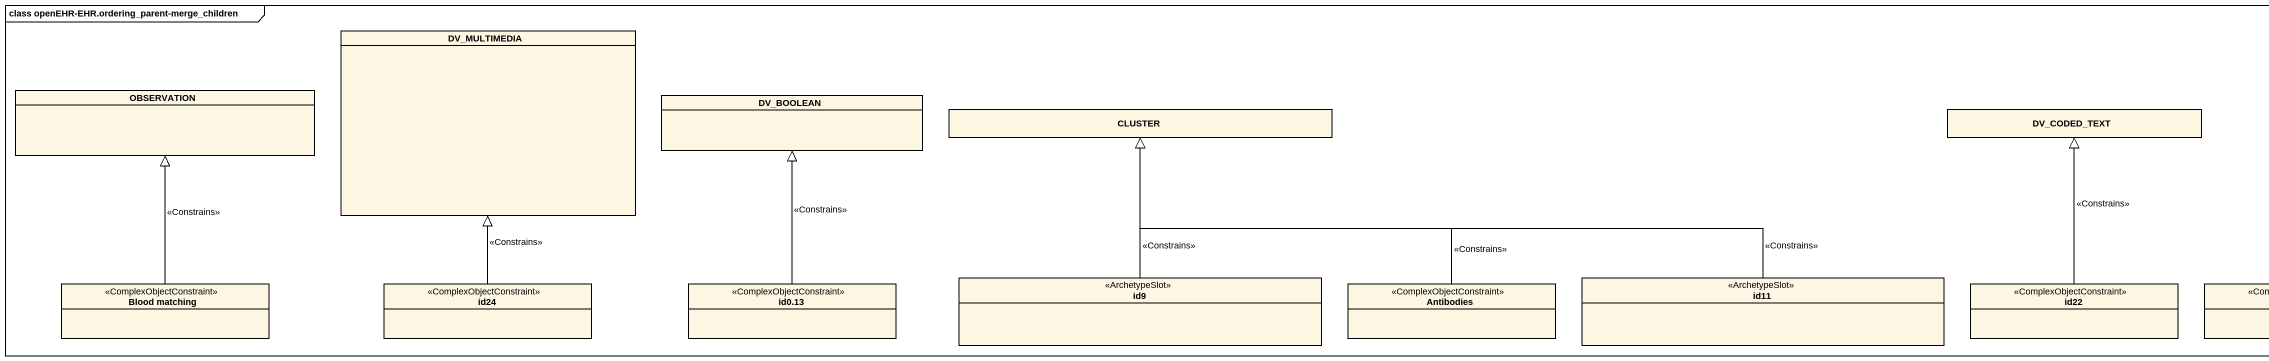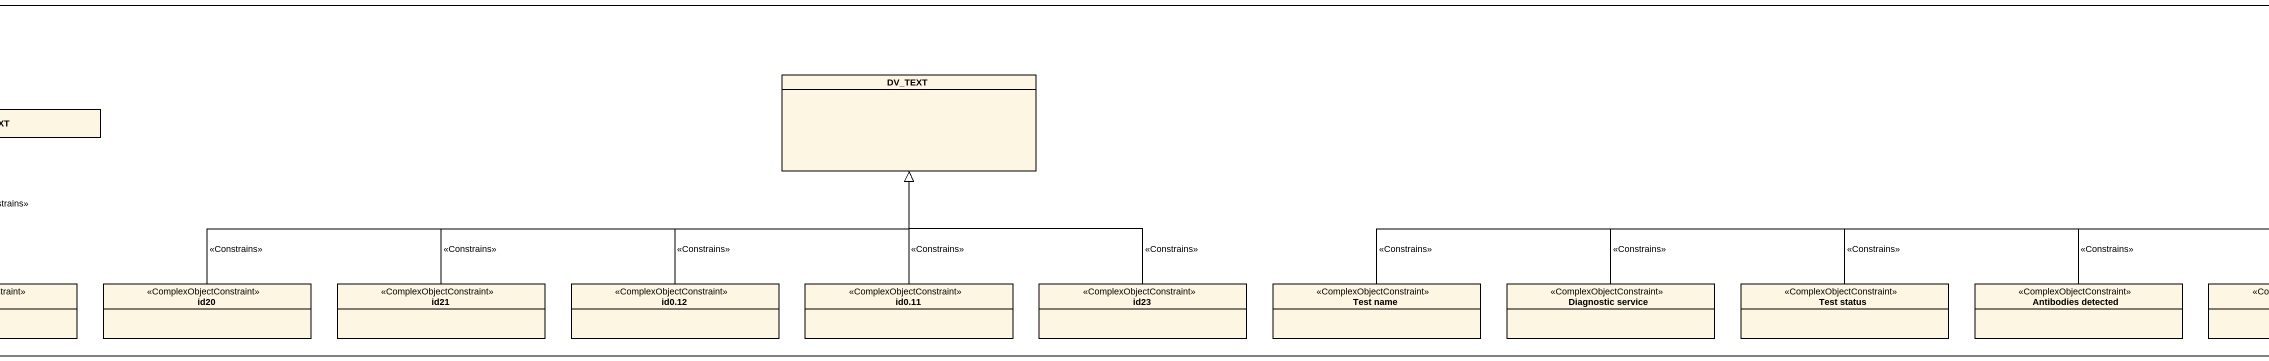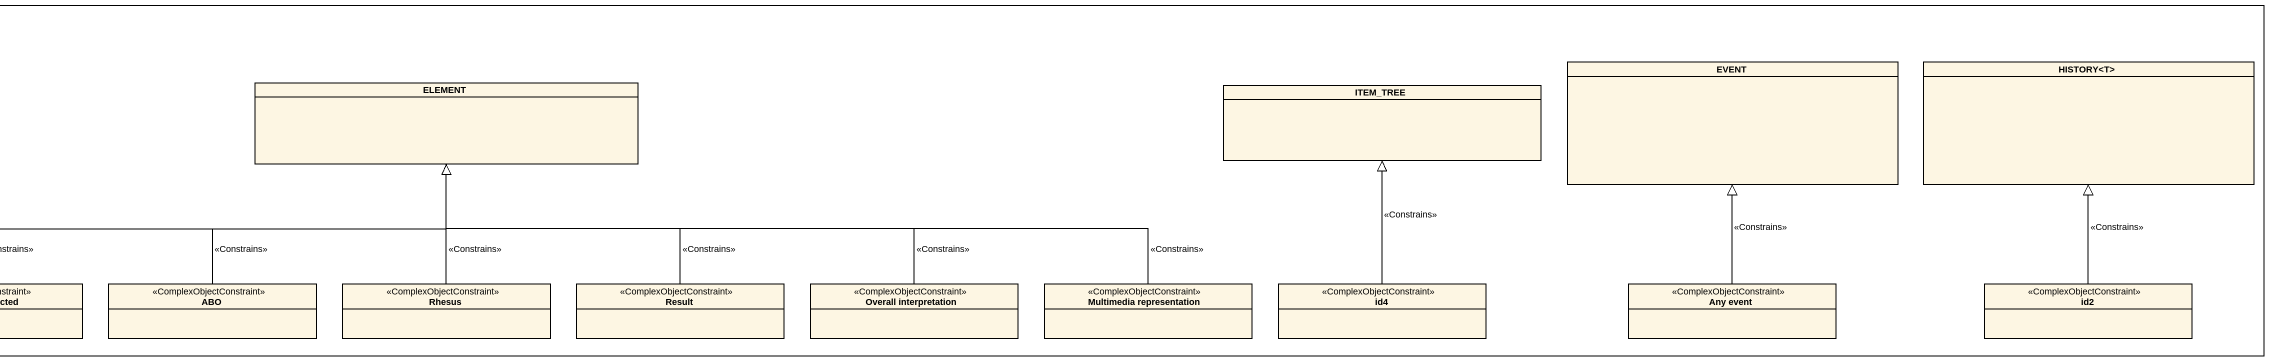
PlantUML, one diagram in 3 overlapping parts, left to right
@startuml
mainframe class openEHR-EHR.ordering_parent-merge_children
hide circle
hide empty members
class DV_MULTIMEDIA
class DV_TEXT
class EVENT
class "HISTORY<T>" as HISTORY_T
class OBSERVATION
class DV_BOOLEAN
class CLUSTER
class DV_CODED_TEXT
class ELEMENT
class ITEM_TREE
class "Blood matching" as Blood_matching <<ComplexObjectConstraint>>
class id24 <<ComplexObjectConstraint>>
class "id0.13" as id0_13 <<ComplexObjectConstraint>>
class id9 <<ArchetypeSlot>>
class Antibodies <<ComplexObjectConstraint>>
class id11 <<ArchetypeSlot>>
class id22 <<ComplexObjectConstraint>>
class id20 <<ComplexObjectConstraint>>
class id21 <<ComplexObjectConstraint>>
class "id0.12" as id0_12 <<ComplexObjectConstraint>>
class "id0.11" as id0_11 <<ComplexObjectConstraint>>
class id23 <<ComplexObjectConstraint>>
class "Test name" as Test_name <<ComplexObjectConstraint>>
class "Diagnostic service" as Diagnostic_service <<ComplexObjectConstraint>>
class "Test status" as Test_status <<ComplexObjectConstraint>>
class "Antibodies detected" as Antibodies_detected <<ComplexObjectConstraint>>
class ABO <<ComplexObjectConstraint>>
class Rhesus <<ComplexObjectConstraint>>
class Result <<ComplexObjectConstraint>>
class "Overall interpretation" as Overall_interpretation <<ComplexObjectConstraint>>
class "Multimedia representation" as Multimedia_representation <<ComplexObjectConstraint>>
class id4 <<ComplexObjectConstraint>>
class "Any event" as Any_event <<ComplexObjectConstraint>>
class id2 <<ComplexObjectConstraint>>
Blood_matching -up-|> OBSERVATION : <<Constrains>>
id24 -up-|> DV_MULTIMEDIA : <<Constrains>>
id0_13 -up-|> DV_BOOLEAN : <<Constrains>>
id9 -up-|> CLUSTER : <<Constrains>>
Antibodies -up-|> CLUSTER : <<Constrains>>
id11 -left-|> CLUSTER : <<Constrains>>
id22 -up-|> DV_CODED_TEXT : <<Constrains>>
id20 -right-|> DV_TEXT : <<Constrains>>
id21 -right-|> DV_TEXT : <<Constrains>>
id0_12 -up-|> DV_TEXT : <<Constrains>>
id0_11 -up-|> DV_TEXT : <<Constrains>>
id23 -up-|> DV_TEXT : <<Constrains>>
Test_name -right-|> ELEMENT : <<Constrains>>
Diagnostic_service -right-|> ELEMENT : <<Constrains>>
Test_status -right-|> ELEMENT : <<Constrains>>
Antibodies_detected -right-|> ELEMENT : <<Constrains>>
ABO -up-|> ELEMENT : <<Constrains>>
Rhesus -up-|> ELEMENT : <<Constrains>>
Result -up-|> ELEMENT : <<Constrains>>
Overall_interpretation -left-|> ELEMENT : <<Constrains>>
Multimedia_representation -left-|> ELEMENT : <<Constrains>>
id4 -up-|> ITEM_TREE : <<Constrains>>
Any_event -up-|> EVENT : <<Constrains>>
id2 -up-|> HISTORY_T : <<Constrains>>
@enduml
